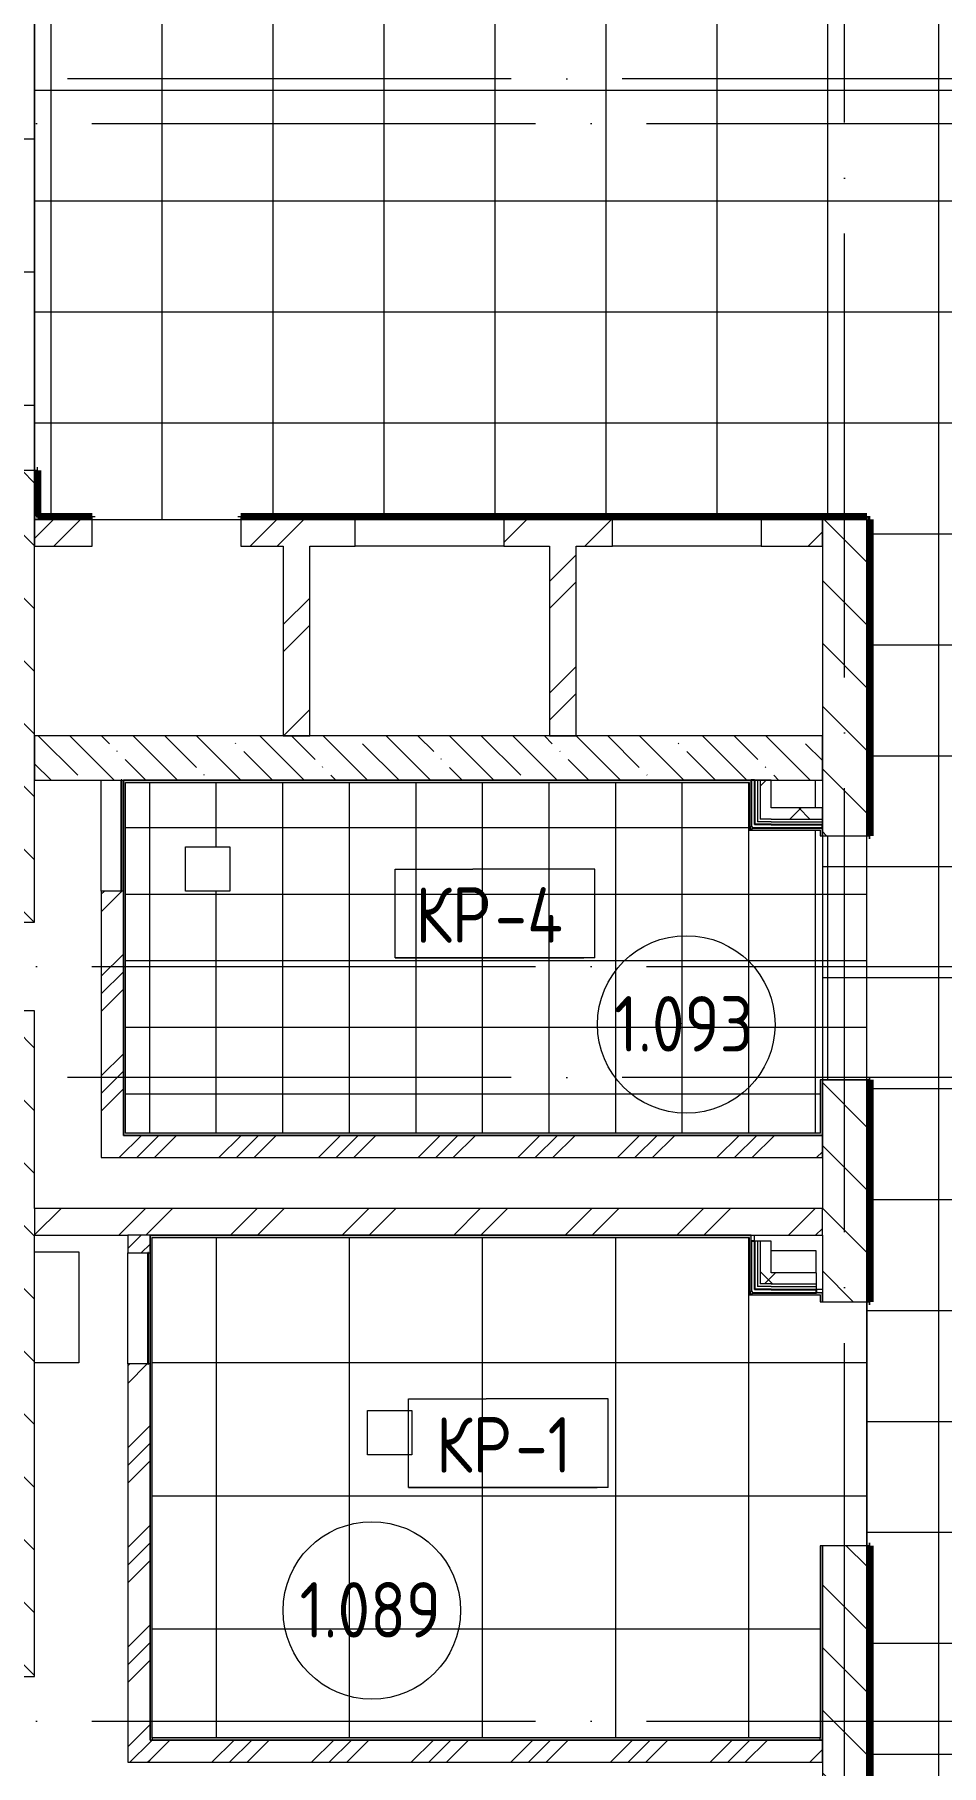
# Model space of a CAD drawing. Header units: millimetres. Extents: x -4370 to 196781, y -4577 to 61202.
# Drawn here: x 136700 to 140786, y 19025 to 26825 of the extents above; entities that cross this region are included whole.
import ezdxf

# ---------------------------------------------------------------- set-up
doc = ezdxf.new("R2010")
doc.units = ezdxf.units.MM
doc.linetypes.add('ADSK_Линия сетки', pattern=[2500, 2000, -250, 0, -250])
for name, color, linetype, lineweight in [('A-AREA-____-IDEN', 2, 'Continuous', 20), ('A-FLOR-____-IDEN', 11, 'Continuous', 20), ('A-FLOR-____-OTLN', 192, 'Continuous', 9), ('A-FLOR-____-PATT', 8, 'Continuous', 9), ('A-GENM-____-MCUT', 13, 'Continuous', 9), ('A-GENM-____-OTLN', 13, 'Continuous', 9), ('A-WALL-____-MCUT', 113, 'Continuous', 9), ('A-WALL-____-PATT', 111, 'Continuous', 9), ('A-WALL-FNSH-MCUT', 113, 'Continuous', 9), ('I-WALL-____-OTLN', 2, 'Continuous', 9), ('S-COLS-____-MCUT', 52, 'Continuous', 9), ('S-COLS-____-OTLN', 52, 'Continuous', 9), ('S-GRID-____-OTLN', 1, 'Continuous', 9)]:
    doc.layers.add(name, color=color, linetype=linetype, lineweight=lineweight)
doc.styles.add('GOST Common_1', font='GOST_Common.ttf', dxfattribs={"width": 0.9, "height": 250})
pattern_1 = [(135, (0, 0), (-141.42136, -141.42136), [])]
pattern_2 = [(45, (0, 0), (-251.4472, 251.4472), []), (45, (0, 381), (-251.4472, 251.4472), [])]
pattern_3 = [(45, (0, 0), (-224.5064, 224.5064), []), (45, (79.38, 0), (0, 449.0128), []), (45, (-79.38, 0), (0, 449.0128), [])]
pattern_4 = [(45, (0, 0), (-141.42136, 141.42136), []), (135, (0, 0), (-141.42136, -141.42136), [])]

# ---------------------------------------------------------------- blocks, each defined once
blk = doc.blocks.new('ASML_АР_Отделка Люка - ВО Отделка люков_Грунтовка 0_Шпатлевка 0_Окраска 0_0-42722003-О_АИ_ПП_0_000_Целиком')
at = {"layer": 'A-GENM-____-MCUT', "color": 130, "lineweight": 25}
for p, q in [((250, 3), (-250, 3)), ((-250, 3), (-250, 0)), ((250, 0), (250, 3)), ((-250, 0), (250, 0))]:
    blk.add_line(p, q, dxfattribs=at)
blk = doc.blocks.new('0083_СОШ675_АР_R22_rvt-1-О_АИ_ПП_0_000_Целиком')
at = {"layer": 'A-WALL-____-PATT', "lineweight": 5}
h = blk.add_hatch(dxfattribs=at)
h.set_pattern_fill('FP_4', color=10, style=0, pattern_type=2)
h.set_pattern_definition(pattern_1)
h.paths.add_polyline_path([(136700, 18825), (136700, 19025), (136500, 19025), (136500, 18825)])
h.paths.add_polyline_path([(136700, 19425), (136700, 22425), (136500, 22425), (136500, 19425)])
h.paths.add_polyline_path([(136700, 22825), (136700, 24860), (136500, 24860), (136500, 22825)])
h.paths.add_polyline_path([(136700, 27060), (136700, 28125), (136500, 28125), (136500, 27060)])
h = blk.add_hatch(dxfattribs=at)
h.set_pattern_fill('FP_7', color=10, style=0, pattern_type=2)
h.set_pattern_definition(pattern_2)
h.paths.add_polyline_path([(140250, 24520), (140250, 24640), (139975, 24640), (139975, 24520)])
h.paths.add_polyline_path([(139140, 24520), (139305, 24520), (139305, 24640), (138815, 24640), (138815, 24520), (139020, 24520)])
h.paths.add_polyline_path([(137940, 24520), (138145, 24520), (138145, 24640), (137630, 24640), (137630, 24520), (137820, 24520)])
h.paths.add_polyline_path([(136960, 24520), (136960, 24640), (136700, 24640), (136700, 24520)])
h = blk.add_hatch(dxfattribs=at)
h.set_pattern_fill('FP_4', color=10, style=0, pattern_type=2)
h.set_pattern_definition(pattern_1)
h.paths.add_polyline_path([(140450, 13000), (140450, 17325), (140250, 17325), (140250, 13000)])
h.paths.add_polyline_path([(140450, 18425), (140450, 20014), (140250, 20014), (140250, 18425)])
h.paths.add_polyline_path([(140450, 21114), (140450, 22114.2), (140250, 22114.2), (140250, 21114)])
h.paths.add_polyline_path([(140450, 23214.2), (140450, 24640), (140250, 24640), (140250, 23214.2)])
h = blk.add_hatch(dxfattribs=at)
h.set_pattern_fill('FP_7', color=10, style=0, pattern_type=2)
h.set_pattern_definition(pattern_2)
h.paths.add_polyline_path([(137940, 23665), (137940, 24520), (137820, 24520), (137820, 23665)])
h = blk.add_hatch(dxfattribs=at)
h.set_pattern_fill('FP_7', color=10, style=0, pattern_type=2)
h.set_pattern_definition(pattern_2)
h.paths.add_polyline_path([(139140, 23665), (139140, 24520), (139020, 24520), (139020, 23665)])
h = blk.add_hatch(dxfattribs=at)
h.set_pattern_fill('FP_3', color=10, style=0, pattern_type=2)
h.set_pattern_definition([(135, (0, 0), (-142.5612, -142.5612), []), (135, (142.56, 0), (-142.5612, -142.5612), [252.016, -50.403, 3.353, -47.05])])
h.paths.add_polyline_path([(139846.2, 23465), (140250, 23465), (140250, 23665), (136700, 23665), (136700, 23465), (138604.3, 23465)])
h = blk.add_hatch(dxfattribs=at)
h.set_pattern_fill('FP_56', color=252, style=0, pattern_type=2)
h.set_pattern_definition(pattern_4)
h.paths.add_polyline_path([(140019.6, 23290), (140019.6, 23465), (139969.6, 23465), (139969.6, 23290)])
h = blk.add_hatch(dxfattribs=at)
h.set_pattern_fill('FP_56', color=252, style=0, pattern_type=2)
h.set_pattern_definition(pattern_4)
h.paths.add_polyline_path([(140019.6, 23290), (140250, 23290), (140250, 23340), (140019.6, 23340)])
h = blk.add_hatch(dxfattribs=at)
h.set_pattern_fill('FP_8', color=10, style=0, pattern_type=2)
h.set_pattern_definition(pattern_3)
h.paths.add_polyline_path([(137100.2, 21864.2), (137100.2, 22965), (137000.2, 22965), (137000.2, 21864.2)])
h = blk.add_hatch(dxfattribs=at)
h.set_pattern_fill('FP_8', color=10, style=0, pattern_type=2)
h.set_pattern_definition(pattern_3)
h.paths.add_polyline_path([(140250, 21764.2), (140250, 21864.2), (137000.2, 21864.2), (137000.2, 21764.2), (139846.2, 21764.2)])
h = blk.add_hatch(dxfattribs=at)
h.set_pattern_fill('FP_7', color=10, style=0, pattern_type=2)
h.set_pattern_definition(pattern_2)
h.paths.add_polyline_path([(140250, 21414.2), (140250, 21534.2), (136700, 21534.2), (136700, 21414.2), (139846.2, 21414.2)])
h = blk.add_hatch(dxfattribs=at)
h.set_pattern_fill('FP_8', color=10, style=0, pattern_type=2)
h.set_pattern_definition(pattern_3)
h.paths.add_polyline_path([(137220, 19039), (137220, 20834.2), (137120, 20834.2), (137120, 19039)])
h.paths.add_polyline_path([(137210, 21334.2), (137220, 21334.2), (137220, 21414.2), (137120, 21414.2), (137120, 21334.2)])
h = blk.add_hatch(dxfattribs=at)
h.set_pattern_fill('FP_56', color=252, style=0, pattern_type=2)
h.set_pattern_definition(pattern_4)
h.paths.add_polyline_path([(140019.6, 21195.2), (140019.6, 21388.2), (139969.6, 21388.2), (139969.6, 21195.2)])
h = blk.add_hatch(dxfattribs=at)
h.set_pattern_fill('FP_56', color=252, style=0, pattern_type=2)
h.set_pattern_definition(pattern_4)
h.paths.add_polyline_path([(140224, 21195.2), (140224, 21245.2), (140019.6, 21245.2), (140019.6, 21195.2), (140156.7, 21195.2)])
h = blk.add_hatch(dxfattribs=at)
h.set_pattern_fill('FP_8', color=10, style=0, pattern_type=2)
h.set_pattern_definition(pattern_3)
h.paths.add_polyline_path([(140250, 19039), (140250, 19139), (137220, 19139), (137220, 19039), (139846.2, 19039)])
at = {"layer": 'A-FLOR-____-OTLN', "color": 90}
for p, q in [((136700, 21339.2), (136900, 21339.2)), ((136900, 21339.2), (136900, 20839.1)), ((140020, 21245.2), (140020, 21345)), ((140020, 21345), (140220, 21345)), ((140220, 21345), (140220, 21245.2)), ((136900, 20839.1), (136700, 20839.1)), ((138200, 20625), (138400, 20625))]:
    blk.add_line(p, q, dxfattribs=at)
at = {"layer": 'A-WALL-____-MCUT', "color": 50, "lineweight": 13}
for p, q in [((136700, 24860), (136500, 24860)), ((136700, 22825), (136700, 24860)), ((136960, 24640), (136700, 24640)), ((136700, 24640), (136700, 24520)), ((136960, 24520), (136960, 24640)), ((138145, 24640), (137630, 24640)), ((137630, 24640), (137630, 24520)), ((138145, 24520), (138145, 24640)), ((139305, 24640), (138815, 24640)), ((138815, 24640), (138815, 24520)), ((139305, 24520), (139305, 24640)), ((140250, 24640), (139975, 24640)), ((139975, 24640), (139975, 24520)), ((140250, 24640), (140250, 23214.2)), ((140450, 24640), (140250, 24640)), ((140250, 24520), (140250, 24640)), ((140450, 23214.2), (140450, 24640)), ((136700, 24520), (136960, 24520)), ((137630, 24520), (137820, 24520)), ((137820, 24520), (137820, 23665)), ((137940, 24520), (138145, 24520)), ((137940, 23665), (137940, 24520)), ((138815, 24520), (139020, 24520)), ((139020, 24520), (139020, 23665)), ((139140, 24520), (139305, 24520)), ((139140, 23665), (139140, 24520)), ((139975, 24520), (140250, 24520)), ((140250, 23665), (136700, 23665)), ((136700, 23665), (136700, 23465)), ((137820, 23665), (137940, 23665)), ((139020, 23665), (139140, 23665)), ((140250, 23465), (140250, 23665)), ((136700, 23465), (137090.2, 23465)), ((137093.2, 23465), (140250, 23465)), ((140019.6, 23465), (139969.6, 23465)), ((139969.6, 23465), (139969.6, 23290)), ((140019.6, 23340), (140019.6, 23465)), ((140250, 23340), (140019.6, 23340)), ((140250, 23290), (140250, 23340)), ((140019.6, 23290), (139969.6, 23290)), ((140019.6, 23290), (140250, 23290)), ((140250, 23214.2), (140450, 23214.2)), ((137000.2, 22965), (137000.2, 21864.2)), ((137090.2, 22965), (137000.2, 22965)), ((137100.2, 22965), (137093.2, 22965)), ((137100.2, 21864.2), (137100.2, 22965)), ((136700, 21534.2), (136700, 22425)), ((140250, 22114.2), (140250, 21534.2)), ((140450, 22114.2), (140250, 22114.2)), ((140450, 21114), (140450, 22114.2)), ((137000.2, 21864.2), (137000.2, 21764.2)), ((140250, 21864.2), (137100.2, 21864.2)), ((140250, 21764.2), (140250, 21864.2)), ((137000.2, 21764.2), (140250, 21764.2)), ((140250, 21534.2), (136700, 21534.2)), ((136700, 21414.2), (137120, 21414.2)), ((136700, 19425), (136700, 21414.2)), ((137120, 21414.2), (137120, 21334.2)), ((137220, 21414.2), (140250, 21414.2)), ((137220, 21334.2), (137220, 21414.2)), ((140019.6, 21388.2), (139969.6, 21388.2)), ((139969.6, 21388.2), (139969.6, 21195.2)), ((140019.6, 21245.2), (140019.6, 21388.2)), ((140250, 21414.2), (140250, 21114)), ((137120, 21334.2), (137210, 21334.2)), ((137213, 21334.2), (137220, 21334.2)), ((140224, 21245.2), (140019.6, 21245.2)), ((140224, 21195.2), (140224, 21245.2)), ((140019.6, 21195.2), (139969.6, 21195.2)), ((140019.6, 21195.2), (140224, 21195.2)), ((140250, 21114), (140450, 21114)), ((137120, 20834.2), (137120, 19039)), ((137210, 20834.2), (137120, 20834.2)), ((137220, 20834.2), (137213, 20834.2)), ((137220, 19139), (137220, 20834.2)), ((140250, 20014), (140250, 18425)), ((140450, 20014), (140250, 20014)), ((140450, 18425), (140450, 20014)), ((140250, 19139), (137220, 19139)), ((140250, 19039), (140250, 19139)), ((137120, 19039), (137220, 19039)), ((137220, 19039), (140250, 19039))]:
    blk.add_line(p, q, dxfattribs=at)
at = {"layer": 'A-WALL-____-MCUT', "color": 130, "lineweight": 25}
for p, q in [((139944.6, 23465), (139929.6, 23465)), ((139929.6, 23465), (139929.6, 23255)), ((139944.6, 23465), (139944.6, 23265)), ((139934.6, 23250), (139944.6, 23250)), ((139957.1, 23265), (139944.6, 23265)), ((139944.6, 23250), (139957.1, 23250)), ((140019.6, 23265), (139957.1, 23265)), ((139957.1, 23250), (139969.6, 23250)), ((139969.6, 23250), (140019.6, 23250)), ((140019.6, 23265), (140250, 23265)), ((140019.6, 23250), (140250, 23250)), ((140250, 23250), (140250, 23265)), ((139944.6, 21388.2), (139929.6, 21388.2)), ((139929.6, 21388.2), (139929.6, 21160.2)), ((139944.6, 21388.2), (139944.6, 21170.2)), ((139934.6, 21155.2), (139944.6, 21155.2)), ((139957.1, 21170.2), (139944.6, 21170.2)), ((139944.6, 21155.2), (139957.1, 21155.2)), ((140019.6, 21170.2), (139957.1, 21170.2)), ((139957.1, 21155.2), (139969.6, 21155.2)), ((139969.6, 21155.2), (140019.6, 21155.2)), ((140019.6, 21170.2), (140224, 21170.2)), ((140019.6, 21155.2), (140224, 21155.2)), ((140224, 21155.2), (140224, 21170.2))]:
    blk.add_line(p, q, dxfattribs=at)
at = {"layer": 'A-WALL-____-MCUT', "color": 10, "lineweight": 5}
for p, q in [((139957.1, 23465), (139957.1, 23277.5)), ((139969.6, 23277.5), (139957.1, 23277.5)), ((140019.6, 23277.5), (139969.6, 23277.5)), ((140019.6, 23277.5), (140250, 23277.5)), ((136500, 22825), (136700, 22825)), ((136700, 22425), (136500, 22425)), ((136700, 21534.2), (136700, 21414.2)), ((140250, 21414.2), (140250, 21534.2)), ((137220, 21414.2), (137120, 21414.2)), ((139957.1, 21388.2), (139957.1, 21182.7)), ((139969.6, 21182.7), (139957.1, 21182.7)), ((140019.6, 21182.7), (139969.6, 21182.7)), ((140019.6, 21182.7), (140224, 21182.7)), ((136500, 19425), (136700, 19425))]:
    blk.add_line(p, q, dxfattribs=at)
at = {"layer": 'A-WALL-FNSH-MCUT', "color": 90}
for p, q in [((139957.1, 23465), (139944.6, 23465)), ((139969.6, 23465), (139957.1, 23465)), ((140250, 23277.5), (140250, 23290)), ((140250, 23265), (140250, 23277.5)), ((139957.1, 21388.2), (139944.6, 21388.2)), ((139969.6, 21388.2), (139957.1, 21388.2)), ((140224, 21182.7), (140224, 21195.2)), ((140224, 21170.2), (140224, 21182.7))]:
    blk.add_line(p, q, dxfattribs=at)
at = {"layer": 'I-WALL-____-OTLN', "color": 90}
for p, q in [((138145, 24640), (138815, 24640)), ((139305, 24640), (139975, 24640)), ((138815, 24520), (138145, 24520)), ((139975, 24520), (139305, 24520)), ((137000.2, 22965), (137000.2, 23465)), ((137120, 20834.2), (137120, 21334.2))]:
    blk.add_line(p, q, dxfattribs=at)
at = {"layer": 'A-GENM-____-OTLN', "color": 90, "lineweight": 9}
for p, rotation in [((137090.2, 23215), 269.9999999999952), ((137210, 21084.2), 269.9999999999943)]:
    blk.add_blockref('ASML_АР_Отделка Люка - ВО Отделка люков_Грунтовка 0_Шпатлевка 0_Окраска 0_0-42722003-О_АИ_ПП_0_000_Целиком', p, dxfattribs=dict(at, rotation=rotation))
blk = doc.blocks.new('BSC_Колонна _Прямоугольная - ПР-1_Профиль торцевой для плитки-3454341-О_АИ_ПП_0_000_Целиком')
at = {"layer": 'S-COLS-____-MCUT'}
for p, q in [((5, 5), (-5, 5)), ((-5, 5), (-5, -5)), ((5, -5), (5, 5)), ((-5, -5), (5, -5))]:
    blk.add_line(p, q, dxfattribs=at)
blk = doc.blocks.new('ADSK_Марка_Перекрытие - Типоразмер_ADSK_Марка-158127-О_АИ_ПП_0_000_Целиком')
at = {"layer": 'A-FLOR-____-IDEN'}
for p, q in [((-4.5, 4), (-1, 4)), ((-4.5, 0), (-4.5, 4)), ((4.5, 4), (-1, 4)), ((4.5, 0), (4.5, 4)), ((4.5, 0), (-4.5, 0)), ((-4.5, 0), (4, 0))]:
    blk.add_line(p, q, dxfattribs=at)
blk = doc.blocks.new('ADSK_Марка_Помещение_ОдноЗначение - Номер-159740-О_АИ_ПП_0_000_Целиком')
at = {"layer": 'A-AREA-____-IDEN'}
blk.add_circle((0, 0), 4, dxfattribs=at)

msp = doc.modelspace()

# ---------------------------------------------------------------- hatches: boundary and pattern name
at = {"layer": 'A-FLOR-____-PATT'}
h = msp.add_hatch(dxfattribs=at)
h.set_pattern_fill('FP_139', color=256, style=0, pattern_type=2)
h.set_pattern_definition([(90, (122360, 37155), (-600, 4e-14), []), (180, (122360, 37155), (-7e-14, -600), [])])
h.paths.add_polyline_path([(123701.532826, 24349.999414), (136485, 24350.000586), (136485, 24850.000586), (136500, 24850.000586), (136500, 24859.999414), (136700, 24859.999414), (136700, 27059.999414), (136500, 27059.999414), (136500, 27050.000586), (136485, 27050.99042), (136485, 28110.000586), (136299.978078, 28110.000586), (136299.978078, 28125), (135049.978078, 28125), (135049.978078, 28110.000586), (132950, 28110.000586), (132950, 28125), (130960, 28125), (130960, 28110.000586), (125085, 28110.000586), (125085, 27805.000984), (125080, 27804.349189), (125080, 27795.00157), (125070, 27795.00157), (125070, 27790.00157), (124330, 27790.00157), (124330, 27795.00157), (124320, 27795.000984), (124320, 27805.000984), (124315, 27805.85356), (124315, 28110.00157), (124049.978078, 28110.00157), (124049.978078, 28115.00157), (124039.978078, 28115.00157), (124039.978078, 28125.000984), (120145.5, 28125.000984), (120145.5, 28115.00157), (118690, 28115.00157), (118690, 34860.000586), (118320, 34860.000586), (118320, 34865.000586), (118310, 34865.000586), (118310, 34875), (118300, 34875), (118300, 36475), (118310, 36475.000586), (118310, 36485.000586), (118320, 36485.000586), (118320, 36490.000586), (118690, 36490.000586), (118690, 43524.999414), (118700, 43524.999414), (118699.978078, 44624.999414), (118690, 44624.999414), (118690.939069, 45335), (120047.499009, 45335), (120047.499009, 45325), (124030, 45324.999414), (124030, 45334.968424), (124045, 45334.96901), (124045, 45339.96901), (130949.978078, 45339.96901), (130949.978078, 45324.999414), (132949.978078, 45324.999414), (132949.978078, 45339.96901), (136485, 45340.004013), (136485, 45809.999414), (136699.978078, 45809.999414), (136699.978078, 48009.999414), (136485, 48009.999414), (136485, 48583.136009), (136480, 48583.136009), (136480, 49030.001172), (136059.997172, 49030.001172), (136059.997172, 49035.001172), (134324.978078, 49035.001172), (134324.978078, 49050.000586), (133224.978078, 49050.000586), (133224.978078, 49035.001172), (131950, 49035.001172), (131950, 49050.000586), (130850, 49050.000586), (130850, 49035.001172), (129820, 49035.001172), (129819.973332, 49250.000586), (128720, 49250.000586), (128720, 49035.001172), (115339.978078, 49035.001172), (115339.978078, 47039.5), (115125, 47039.5), (115125, 45939.5), (115339.978078, 45939.5), (115339.978078, 45525), (115334.978078, 45524.408705), (115334.978078, 45515), (115324.978078, 45515), (115324.978078, 45510), (114265.000586, 45510), (114265.000586, 45324.999414), (114260.000586, 45324.999414), (114260.000586, 45315.000586), (114250.000586, 45315.000586), (114249.978078, 45310.000586), (113849.978078, 45310.000586), (113849.978078, 43335.193215), (115335, 43335.193215), (115334.01456, 39765.02363), (113849.978078, 39765.02363), (113850.899223, 35984.940919), (114259.978078, 35984.940919), (114259.978078, 35565), (114060.000586, 35565), (114060.000586, 32734.968424), (114259.978078, 32734.968424), (114259.978078, 32315), (114060.000586, 32315), (114060.000586, 28535), (114259.978664, 28534.382301), (114259.978664, 28115), (114060.000586, 28115), (114060.000586, 24375), (114585, 24375), (114585, 24350), (116575, 24349.999414), (116575, 24375), (118699.978078, 24375), (118699.978078, 24435.000398), (118799.978078, 24435.000398), (118799.978078, 24375), (121200, 24375), (121200, 24360), (121215, 24360), (121215, 24350), (121217.736766, 24349.999414)])
h.paths.add_polyline_path([(118700, 28035.000398), (118699.978078, 28035.000398), (118700, 28105.000984), (118799.978078, 28105.000984), (118799.978078, 28035.000398), (118705, 28035.000398)])
h.paths.add_polyline_path([(113373.815688, 35984.940919), (113799.978078, 35984.940919), (113798.859805, 39765.02363), (112925.000848, 39765.02363), (112924.950825, 39975.023044), (111824.978078, 39975.023044), (111824.978078, 39765.02363), (111475, 39765.02363), (111474.992967, 39975.023044), (110375, 39975.023044), (110375, 39780.02363), (110425, 39780.02363), (110425, 39765.02363), (109080.000848, 39765.02363), (109080.000848, 39494.940333), (108870.000848, 39494.940333), (108870.000848, 36794.940333), (109130.000848, 36794.940333), (109130.000848, 36804.940919), (110600.000586, 36804.940919), (110600.000586, 35984.940919), (113341.034602, 35984.940919)])
h.paths.add_polyline_path([(113766.348585, 43335.193215), (113799.978078, 43335.193215), (113799.978078, 45310.000586), (113400.000586, 45310.000586), (113399.978078, 45315.000586), (113390.000586, 45315.000586), (113390.000586, 45325.000586), (113385.000586, 45324.999414), (113385.000586, 45510.000586), (112075, 45509.810247), (112075, 45245.037726), (112065, 45245.037726), (112065, 43545.037726), (112075, 43545.037726), (112075, 43335.193215), (112524.450555, 43335.193215)])
h = msp.add_hatch(dxfattribs=at)
h.set_pattern_fill('FP_140', color=256, style=0, pattern_type=2)
h.set_pattern_definition([(270, (140775, 20575), (500, 3e-14), []), (0, (140775, 20575), (0, 500), [])])
h.paths.add_polyline_path([(144650.226546, 40.000586), (144650.226546, 362.50058), (144655.226546, 362.501166), (144655.226546, 372.501166), (144665.226546, 372.501166), (144665.226546, 377.501166), (145034.978078, 377.501166), (145034.978078, 774.999414), (145049.978078, 774.999414), (145049.978078, 3274.999414), (145034.978078, 3274.999414), (145034.978078, 9325), (145049.978078, 9325.032882), (145049.978078, 11825), (145034.978078, 11825), (145034.978078, 18345), (145049.978078, 18345), (145049.978078, 20845), (145034.978078, 20845), (145034.978078, 27299.999414), (145049.978078, 27299.999414), (145049.812834, 29799.999414), (145034.978078, 29800.993984), (145034.978078, 36649.999414), (145049.978078, 36649.999414), (145049.978078, 39149.999414), (145034.978078, 39149.999414), (145034.978078, 41125), (140465, 41125), (140465, 39459.99902), (140450, 39459.99902), (140450, 38359.99902), (140465, 38359.99902), (140465, 38164), (140470, 38164), (140470, 37649), (140465, 37649), (140465, 35531.999414), (140450, 35531.999414), (140450, 34431.999414), (140465, 34431.999414), (140465, 31934.999414), (140450, 31934.999414), (140450, 30434.999414), (140465, 30434.999414), (140465, 27405.000586), (140460, 27405), (140460, 27395.000586), (140450, 27395.000586), (140449.999881, 27390.000586), (136890, 27390.000586), (136890, 27090.11992), (136715, 27090.11992), (136715, 27059.999414), (136700, 27059.999414), (136700, 24859.999414), (136715, 24859.999414), (136715, 24655.000586), (136960, 24655.000586), (136960.014653, 24640), (137630, 24640.000586), (137630, 24655.000586), (140450, 24655.000586), (140450, 24650.000586), (140460, 24650.000586), (140460, 24640.000586), (140465, 24640), (140465, 23214.166393), (140450, 23215.002907), (140449.826513, 23214.166393), (140249.978078, 23214.166393), (140249.978078, 22115), (140449.978078, 22114.166393), (140450, 17325), (140465, 17325), (140465, 13483.813123), (140470, 13483.813123), (140470, 12973.813123), (140475, 12973.813123), (140475, 12963.813123), (140465, 12963.813123), (140465, 12785.000586), (136940, 12785.000586), (136940, 12472.869184), (136935, 12472.869184), (136935, 12462.869184), (136925, 12462.869184), (136925, 12457.869184), (136715, 12457.869184), (136715, 10440.001172), (140449.999862, 10440.001172), (140449.999815, 10445.000586), (140460, 10445.000586), (140460, 10435.001172), (140470, 10433.935178), (140470, 8749.999414), (140250, 8749.740574), (140250, 7109.999414), (140470, 7109.999414), (140470, 377.501166), (140857.251532, 377.501166), (140857.251532, 372.501166), (140867.251532, 372.501166), (140867.251532, 362.501166), (140872.251532, 362.50058), (140872.251532, 40.000586), (144509.5, 40.000586)])
h.paths.add_polyline_path([(136700, 10433.935178), (136710, 10435.001172), (136708.934006, 12463.935178), (136700, 12462.869184), (136700, 12345.2), (136499.978078, 12345.2), (136499.978078, 11510.000293), (136510, 11510.000293), (136510, 11460.000293), (136499.978078, 11460.000293), (136499.978078, 10475.000293), (136510, 10475.000293), (136510, 10440.001172), (136645, 10440.001172), (136645, 10433.935178)])
h.paths.add_polyline_path([(140460, 18425), (140450, 18425), (140450, 20013.999393), (140465, 20013.999393), (140465, 18425)])
h.paths.add_polyline_path([(140465, 21113.999393), (140450, 21113.999393), (140450, 22114.166393), (140465, 22114.166393), (140465, 21303.663109)])
h.paths.add_polyline_path([(136741.462142, 27180.119334), (136800, 27180.119334), (136800, 27405), (136700, 27405), (136700, 27180.119334)])
h = msp.add_hatch(dxfattribs=at)
h.set_pattern_fill('FP_205', color=256, style=0, pattern_type=2)
h.set_pattern_definition([(90, (138718.58, 22651.67), (-300, 2e-14), []), (180, (138718.58, 22651.67), (-4e-14, -300), [])])
h.paths.add_polyline_path([(140240, 21874.166979), (140240, 22114.166393), (140449.978078, 22114.166393), (140449.978078, 23214.166393), (140240, 23214.166393), (140240, 23240.000586), (139919.60159, 23240.000586), (139919.60159, 23455.000586), (137110.170905, 23454.249395), (137110.170905, 21874.166979), (139846.207218, 21874.166979)])
h.paths.add_polyline_path([(137380, 22964.166781), (137380, 23164.166781), (137580, 23164.166781), (137580, 22964.166781)])
h.paths.add_polyline_path([(140019.60159, 23340), (140249.978078, 23340), (140249.978078, 23465), (140019.60159, 23465), (140019.60159, 23389.895997)])
h = msp.add_hatch(dxfattribs=at)
h.set_pattern_fill('FP_179', color=256, style=0, pattern_type=2)
h.set_pattern_definition([(270, (138718.6, 20239.64), (600, 4e-14), []), (0, (138718.6, 20239.64), (0, 600), [])])
h.paths.add_polyline_path([(137230, 19148.999979), (140239.978078, 19148.999979), (140239.978078, 20013.999393), (140449.978078, 20013.999979), (140449.978078, 21113.999393), (140239.978078, 21113.999393), (140239.978078, 21145.166979), (139919.60159, 21145.166979), (139919.60159, 21404.166979), (137230, 21404.133698), (137230, 19149.958542)])
h.paths.add_polyline_path([(138200, 20425.060839), (138200, 20625.060839), (138400, 20625.060839), (138400, 20425.060839)])
h.paths.add_polyline_path([(140223.978078, 21155.166979), (140249.978078, 21155.166979), (140249.978078, 21170.166979), (140223.978078, 21170.166393)])
h.paths.add_polyline_path([(139944.60159, 21388.166393), (139944.821722, 21388.166393), (139944.702627, 21414.166393), (139929.60159, 21414.166393), (139929.60159, 21388.166393)])
at = {"layer": 'A-WALL-____-PATT'}
h = msp.add_hatch(color=7, dxfattribs=at)
h.paths.add_polyline_path([(136710, 24650.000586), (136710, 24859.999414), (136700, 24859.999414), (136700, 24650.000586)])
h.paths.add_polyline_path([(136700, 27059.999414), (136710, 27059.999414), (136710, 27105.11992), (136700, 27105.11992), (136700, 27078.862758)])
h = msp.add_hatch(color=7, dxfattribs=at)
h.paths.add_polyline_path([(140450, 24640.000586), (140450, 24650.000586), (139975, 24650.000586), (139975, 24640.000586)])
h.paths.add_polyline_path([(136700, 24640.000586), (136960, 24640.000586), (136960, 24650.000586), (136700, 24650.000586)])
h.paths.add_polyline_path([(137630, 24640.000586), (138145, 24640.000586), (138145, 24650.000586), (137630, 24650.000586)])
h.paths.add_polyline_path([(138815, 24640.000586), (139305, 24640.000586), (139305, 24650.000586), (138815, 24650.000586)])
h = msp.add_hatch(color=7, dxfattribs=at)
h.paths.add_polyline_path([(140460, 21345.166979), (140460, 22114.166393), (140450, 22114.166393), (140450, 21345.166979)])
h.paths.add_polyline_path([(140460, 23214.166393), (140460, 24650.000586), (140450, 24650.000586), (140450, 23214.166393)])
for points in [[(139929.60159, 23455.000586), (139929.60159, 23465.000586), (137100.170905, 23465.000586), (137100.170905, 23455.000586), (139919.60159, 23455.000586)], [(137110.170905, 21874.166979), (137110.170905, 23455.000586), (137100.170905, 23455.000586), (137100.170905, 21874.166979)], [(139919.60159, 23240.000586), (139929.60159, 23240.000586), (139929.60159, 23245.000586), (139924.60159, 23245.000586), (139924.60159, 23255.000586), (139929.60159, 23255.000586), (139929.60159, 23455.000586), (139919.60159, 23455.000586)], [(140240, 23240.000586), (140240, 23250.000586), (139934.60159, 23250.000586), (139934.60159, 23245.000586), (139929.60159, 23245.000586), (139929.60159, 23240.000586), (140156.677178, 23240.000586)], [(140240, 21864.166979), (140240, 21874.166979), (137100.170905, 21874.166979), (137100.170905, 21864.166979), (139846.207218, 21864.166979)], [(139929.60159, 21404.166979), (139929.60159, 21414.166979), (137220, 21414.166979), (137220, 21404.166979), (139919.60159, 21404.166979)], [(137230, 19138.999979), (137230, 21404.166979), (137220, 21404.166979), (137220, 19138.999979)], [(139929.60159, 21145.166979), (139929.60159, 21150.166979), (139924.60159, 21150.166979), (139924.60159, 21160.166979), (139929.60159, 21160.166979), (139929.60159, 21404.166979), (139919.60159, 21404.166979), (139919.60159, 21145.166979), (139924.60159, 21145.166979)], [(140239.978078, 21145.166979), (140239.978078, 21155.166979), (139934.60159, 21155.166979), (139934.60159, 21150.166979), (139929.60159, 21150.166979), (139929.60159, 21145.166979), (140156.677178, 21145.166979)], [(140239.978078, 19138.999979), (140239.978078, 19148.999979), (137230, 19148.999979), (137230, 19138.999979), (139846.207218, 19138.999979)]]:
    msp.add_hatch(color=7, dxfattribs=at).paths.add_polyline_path(points)
h = msp.add_hatch(color=7, dxfattribs=at)
h.paths.add_polyline_path([(140240, 21864.166979), (140250, 21864.166979), (140250, 22114.166393), (140240, 22114.166393), (140240, 21874.166979)])
h.paths.add_polyline_path([(140250, 23214.166393), (140250, 23250.000586), (140240, 23250.000586), (140240, 23214.166393)])
h = msp.add_hatch(color=7, dxfattribs=at)
h.paths.add_polyline_path([(140460, 19783.999979), (140460, 20013.999393), (140450, 20013.999393), (140450, 19783.999979)])
h.paths.add_polyline_path([(140460, 21113.999393), (140460, 21345.166979), (140450, 21345.166979), (140450, 21113.999393)])
h = msp.add_hatch(color=7, dxfattribs=at)
h.paths.add_polyline_path([(140249.978078, 19138.999979), (140249.978078, 20013.999393), (140239.978078, 20013.999393), (140239.978078, 19138.999979)])
h.paths.add_polyline_path([(140249.978078, 21113.999393), (140249.978078, 21155.166979), (140239.978078, 21155.166979), (140239.978078, 21113.999393)])
h = msp.add_hatch(color=7, dxfattribs=at)
h.paths.add_polyline_path([(140460, 12800.000586), (140460, 17325), (140450, 17325), (140450, 12800.000586)])
h.paths.add_polyline_path([(140460, 18425), (140460, 19783.999979), (140450, 19783.999979), (140450, 18425)])

# ---------------------------------------------------------------- linework, layer by layer
at = {"layer": 'A-FLOR-____-OTLN'}
for p, q in [((136700, 24859.999414), (136700, 27059.999414)), ((136700, 27059.999414), (136700, 24859.999414)), ((136960, 24640), (137630, 24640)), ((140249.978078, 23214.166393), (140249.978078, 22115)), ((140449.978078, 22114.166393), (140449.978078, 23214.166393)), ((137380, 22964.166781), (137380, 23164.166781)), ((137380, 23164.166781), (137580, 23164.166781)), ((137580, 23164.166781), (137580, 22964.166781)), ((137580, 22964.166781), (137380, 22964.166781)), ((140249.978078, 22115), (140449.978078, 22115)), ((139944.821722, 21388.166393), (139944.821722, 21414.166393)), ((140249.978078, 21170.166979), (140223.978078, 21170.166979)), ((140449.978078, 21113.999393), (140449.978078, 20013.999393)), ((140449.978078, 20013.999979), (140449.978078, 21113.999393)), ((138200, 20425.060839), (138200, 20625.060839)), ((138200, 20625.060839), (138400, 20625.060839)), ((138400, 20625.060839), (138400, 20425.060839)), ((138400, 20425.060839), (138200, 20425.060839))]:
    msp.add_line(p, q, dxfattribs=at)
at = {"layer": 'A-WALL-____-MCUT', "color": 7}
for p, q in [((136710, 24859.999414), (136700, 24859.999414)), ((136700, 24859.999414), (136700, 24640.000586)), ((136710, 24650.000586), (136710, 24859.999414)), ((136960, 24650.000586), (136710, 24650.000586)), ((136960, 24640.000586), (136960, 24650.000586)), ((138145, 24650.000586), (137630, 24650.000586)), ((137630, 24650.000586), (137630, 24640.000586)), ((138145, 24640.000586), (138145, 24650.000586)), ((139305, 24650.000586), (138815, 24650.000586)), ((138815, 24650.000586), (138815, 24640.000586)), ((139305, 24640.000586), (139305, 24650.000586)), ((140460, 24650.000586), (139975, 24650.000586)), ((139975, 24650.000586), (139975, 24640.000586)), ((140460, 23214.166393), (140460, 24650.000586)), ((136700, 24640.000586), (136960, 24640.000586)), ((137630, 24640.000586), (138145, 24640.000586)), ((138815, 24640.000586), (139305, 24640.000586)), ((139975, 24640.000586), (140450, 24640.000586)), ((140450, 24640.000586), (140450, 23214.166393)), ((139929.60159, 23465.000586), (137100.170905, 23465.000586)), ((137100.170905, 23465.000586), (137100.170905, 21864.166979)), ((137110.170905, 23455.000586), (139919.60159, 23455.000586)), ((137110.170905, 21874.166979), (137110.170905, 23455.000586)), ((139919.60159, 23455.000586), (139919.60159, 23240.000586)), ((139929.60159, 23255.000586), (139929.60159, 23465.000586)), ((140250, 23250.000586), (139934.60159, 23250.000586)), ((140250, 23214.166393), (140250, 23250.000586)), ((139919.60159, 23240.000586), (140240, 23240.000586)), ((140240, 23240.000586), (140240, 23214.166393)), ((140240, 23214.166393), (140250, 23214.166393)), ((140450, 23214.166393), (140460, 23214.166393)), ((140240, 22114.166393), (140240, 21874.166979)), ((140250, 22114.166393), (140240, 22114.166393)), ((140250, 21864.166979), (140250, 22114.166393)), ((140460, 22114.166393), (140450, 22114.166393)), ((140450, 22114.166393), (140450, 21113.999393)), ((140460, 21113.999393), (140460, 22114.166393)), ((137100.170905, 21864.166979), (140250, 21864.166979)), ((140240, 21874.166979), (137110.170905, 21874.166979)), ((140450, 21113.999393), (140460, 21113.999393)), ((140450, 20013.999393), (140450, 18425)), ((140460, 20013.999393), (140450, 20013.999393)), ((140460, 18425), (140460, 20013.999393))]:
    msp.add_line(p, q, dxfattribs=at)
at = {"layer": 'A-WALL-____-MCUT'}
for p, q in [((140450, 24650.000586), (140450, 24640.000586)), ((140460, 21345.166979), (140450, 21345.166979)), ((140460, 19783.999979), (140450, 19783.999979)), ((137230, 19148.999979), (137230, 19138.999979)), ((140239.978078, 19138.999979), (140239.978078, 19148.999979))]:
    msp.add_line(p, q, dxfattribs=at)
at = {"layer": 'A-WALL-FNSH-MCUT', "color": 7}
for p, q in [((139929.60159, 21414.166979), (137220, 21414.166979)), ((137220, 21414.166979), (137220, 19138.999979)), ((137230, 21404.166979), (139919.60159, 21404.166979)), ((137230, 19148.999979), (137230, 21404.166979)), ((139919.60159, 21404.166979), (139919.60159, 21145.166979)), ((139929.60159, 21160.166979), (139929.60159, 21414.166979)), ((139919.60159, 21145.166979), (140239.978078, 21145.166979)), ((140249.978078, 21155.166979), (139934.60159, 21155.166979)), ((140239.978078, 21145.166979), (140239.978078, 21113.999393)), ((140249.978078, 21113.999393), (140249.978078, 21155.166979)), ((140239.978078, 21113.999393), (140249.978078, 21113.999393)), ((140239.978078, 20013.999393), (140239.978078, 19148.999979)), ((140249.978078, 20013.999393), (140239.978078, 20013.999393)), ((140249.978078, 19138.999979), (140249.978078, 20013.999393)), ((137220, 19138.999979), (140249.978078, 19138.999979)), ((140239.978078, 19148.999979), (137230, 19148.999979))]:
    msp.add_line(p, q, dxfattribs=at)
at = {"layer": 'I-WALL-____-OTLN', "color": 5, "lineweight": 90}
for p, q in [((136715, 24859.999414), (136710, 24859.999414)), ((136715, 24859.999414), (136715, 24655.000586)), ((136715, 24655.000586), (136960, 24655.000586)), ((136960, 24650.000586), (136960, 24655.000586)), ((137630, 24655.000586), (140450, 24655.000586)), ((137630, 24655.000586), (137630, 24650.000586)), ((140450, 24650.000586), (140450, 24655.000586)), ((140465, 24640.000586), (140460, 24640.000586)), ((140465, 24640.000586), (140465, 23214.166393)), ((140465, 23214.166393), (140460, 23214.166393)), ((140460, 22114.166393), (140465, 22114.166393)), ((140465, 22114.166393), (140465, 21113.999393)), ((140465, 21113.999393), (140460, 21113.999393)), ((140460, 20013.999393), (140465, 20013.999393)), ((140465, 20013.999393), (140465, 18425))]:
    msp.add_line(p, q, dxfattribs=at)
at = {"layer": 'I-WALL-____-OTLN'}
for p, q in [((138145, 24650.000586), (138815, 24650.000586)), ((139305, 24650.000586), (139975, 24650.000586)), ((138815, 24640.000586), (138145, 24640.000586)), ((139975, 24640.000586), (139305, 24640.000586))]:
    msp.add_line(p, q, dxfattribs=at)
at = {"layer": 'S-GRID-____-OTLN', "linetype": 'ADSK_Линия сетки'}
for p, q in [((140350.001, -3572.657751), (140350.001, 61202.00513)), ((156348.554077, 26625.11992), (99320, 26625.11992)), ((-3047.723308, 26425.000586), (156348.554077, 26425.000586)), ((-3047.723308, 22625.000586), (156348.554077, 22625.000586)), ((156348.554077, 22125.11992), (99320, 22125.11992)), ((-3047.723308, 19225.000586), (156348.554077, 19225.000586))]:
    msp.add_line(p, q, dxfattribs=at)

# ---------------------------------------------------------------- block references
at = {"lineweight": 5}
msp.add_blockref('0083_СОШ675_АР_R22_rvt-1-О_АИ_ПП_0_000_Целиком', (0, 0), dxfattribs=at)
at = {"layer": 'A-AREA-____-IDEN', "xscale": 99.99999999999993, "yscale": 99.99999999999993, "zscale": 99.99999999999993}
for p in [(139636.83123, 22364.255536), (138219.537714, 19723.284322)]:
    msp.add_blockref('ADSK_Марка_Помещение_ОдноЗначение - Номер-159740-О_АИ_ПП_0_000_Целиком', p, dxfattribs=at)
at = {"layer": 'A-FLOR-____-IDEN', "xscale": 99.99999999999993, "yscale": 99.99999999999993, "zscale": 99.99999999999993}
for p in [(138775.074492, 22664.583197), (138834.989039, 20276.643732)]:
    msp.add_blockref('ADSK_Марка_Перекрытие - Типоразмер_ADSK_Марка-158127-О_АИ_ПП_0_000_Целиком', p, dxfattribs=at)
at = {"layer": 'S-COLS-____-OTLN'}
for p in [(139929.60159, 23250.000586), (139929.60159, 21155.166979)]:
    msp.add_blockref('BSC_Колонна _Прямоугольная - ПР-1_Профиль торцевой для плитки-3454341-О_АИ_ПП_0_000_Целиком', p, dxfattribs=at)

# ---------------------------------------------------------------- texts
at = {"layer": 'A-AREA-____-IDEN', "lineweight": 9, "char_height": 250, "width": 800.8858125, "attachment_point": 1, "style": 'GOST Common_1'}
for s, insert in [('1.093', (139311.473972, 22491.980607)), ('1.089', (137894.180456, 19851.009393))]:
    msp.add_mtext(s, dxfattribs=dict(at, insert=insert))
at = {"layer": 'A-FLOR-____-IDEN', "lineweight": 9, "char_height": 250, "attachment_point": 1, "style": 'GOST Common_1'}
for s, insert, width in [('КР', (138416.143646, 22982.420771), 432.91125), ('-4', (138773.331146, 22982.420771), 411.2656875), ('КР', (138508.908194, 20594.481306), 432.91125), ('-1', (138866.095694, 20594.481306), 331.898625)]:
    msp.add_mtext(s, dxfattribs=dict(at, insert=insert, width=width))

doc.saveas('drawing.dxf')
